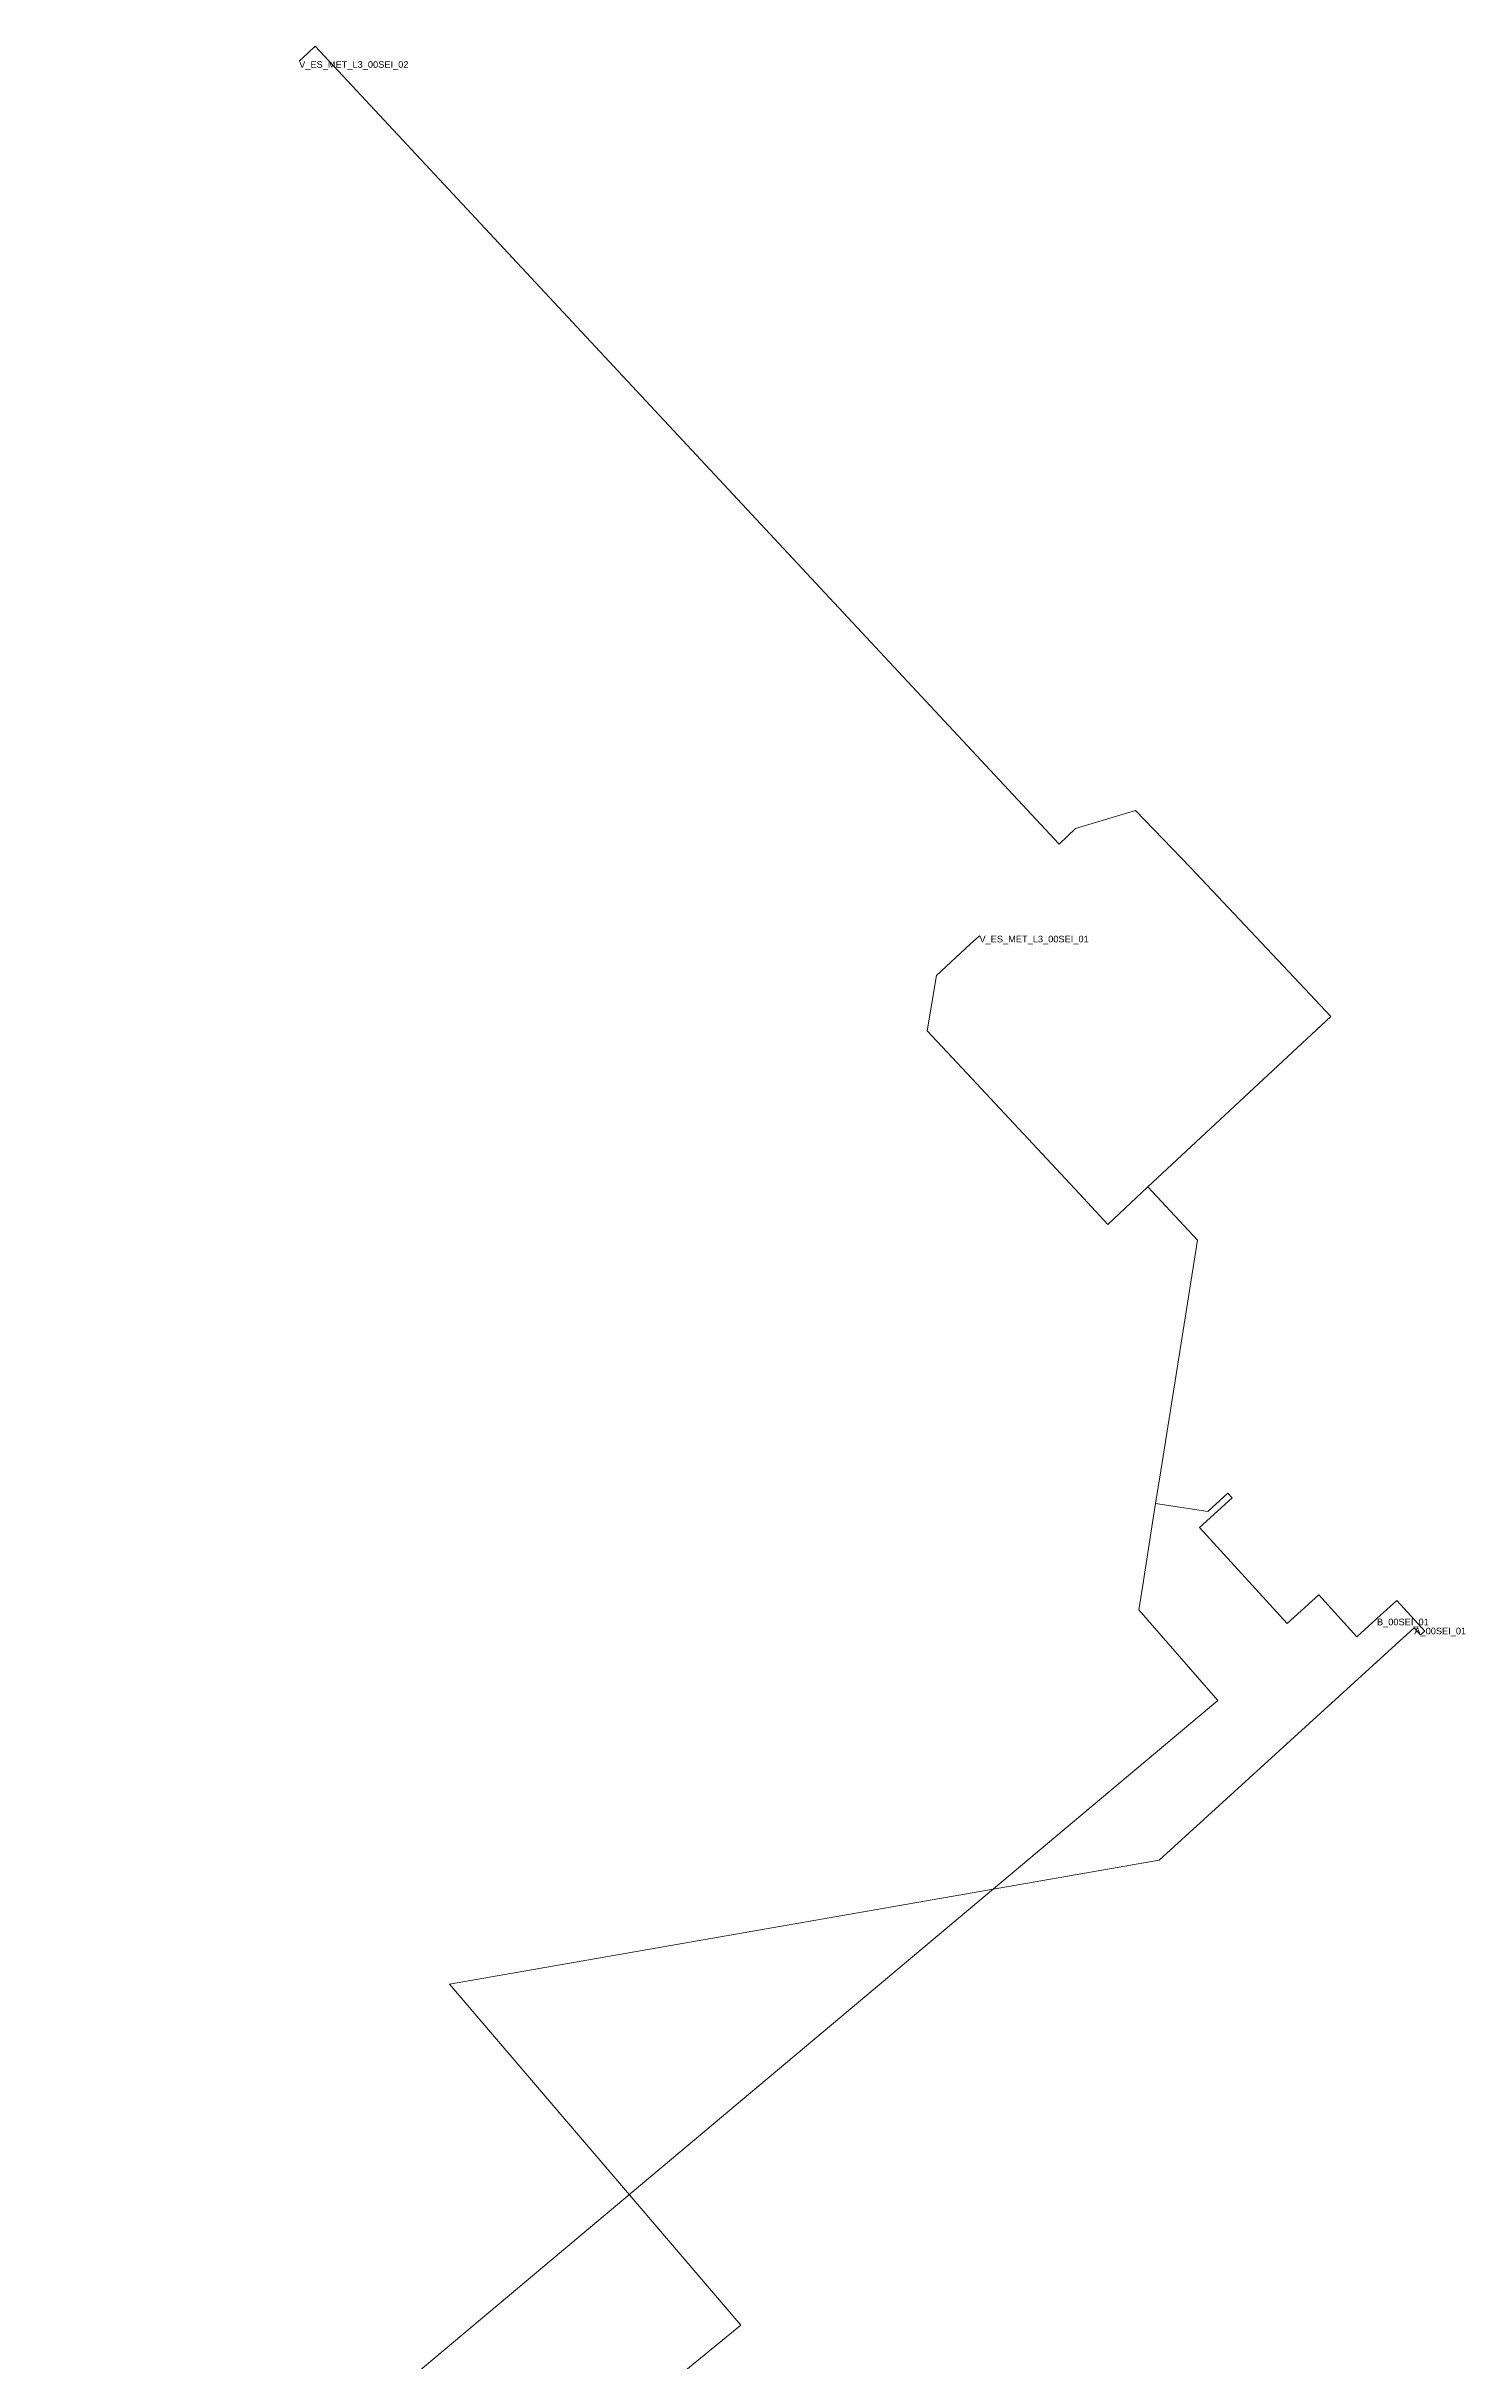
# Model space of a CAD drawing. Header units: metres. Extents: x 428033 to 428238, y 4581158 to 4581508.
# Drawn here: x 428130.6 to 428238, y 4581332.9 to 4581508 of the extents above; entities that cross this region are included whole.
import ezdxf
from ezdxf.enums import TextEntityAlignment as Align

# ---------------------------------------------------------------- set-up
doc = ezdxf.new("R2010")
doc.units = ezdxf.units.M
doc.header["$MEASUREMENT"] = 0
for name, color, linetype, lineweight in [('01_A_AccesTren_t', 7, 'Continuous', 0), ('01_C_AccesExt_t', 7, 'Continuous', 0), ('01_C_CarrerHoritzontal_l', 7, 'Continuous', 0), ('01_I_Ascensor_l', 7, 'Continuous', 0), ('01_I_BarreraTarifaria_t', 7, 'Continuous', 0), ('01_I_Horitzontal_l', 7, 'Continuous', 0), ('01_I_Rampa_l', 7, 'Continuous', 0)]:
    doc.layers.add(name, color=color, linetype=linetype, lineweight=lineweight)
doc.styles.add('Style-Arial', font='arial.ttf')

msp = doc.modelspace()

# ---------------------------------------------------------------- linework, layer by layer
at = {"layer": '01_C_CarrerHoritzontal_l', "flags": 128}
msp.add_lwpolyline([(428234.158049, 4581388.398227), (428214.844941, 4581370.810261), (428161.139841, 4581361.419157), (428183.188139, 4581335.625453), (428175.425746, 4581329.26576), (428183.146217, 4581319.842455), (428130.636816, 4581278.481597)], dxfattribs=at)
at = {"layer": '01_I_Ascensor_l'}
for p, q in [((428225.48057, 4581437.165545, -30), (428217.23246, 4581445.922444, -40)), ((428208.810235, 4581421.225251, -30), (428200.684313, 4581429.952545, -40)), ((428220.370524, 4581398.235417, -10), (428220.040719, 4581398.589894, -30)), ((428234.94925, 4581388.141378, -10), (428234.622297, 4581387.862179))]:
    msp.add_line(p, q, dxfattribs=at)
at = {"layer": '01_I_Horitzontal_l'}
for p, q in [((428214.972109, 4581400.271391, -30), (428214.584296, 4581397.802523, -30)), ((428214.584296, 4581397.802523, -30), (428214.354675, 4581396.354423, -30)), ((428234.158049, 4581388.398227), (428234.622297, 4581387.862179))]:
    msp.add_line(p, q, dxfattribs=at)
at = {"layer": '01_I_Horitzontal_l', "flags": 128}
for points, elevation in [([(428217.23246, 4581445.922444), (428213.065377, 4581450.224713), (428208.513468, 4581448.866015), (428207.275717, 4581447.685845), (428150.976093, 4581508.039689), (428150.450139, 4581507.549136)], -40), ([(428200.684313, 4581429.952545), (428197.301893, 4581433.564661), (428197.995069, 4581437.737891), (428200.557028, 4581440.107989)], -40), ([(428213.998332, 4581421.742831), (428227.832724, 4581434.64306), (428225.48057, 4581437.165545)], -30), ([(428213.998332, 4581421.742831), (428210.965063, 4581418.914383), (428208.810235, 4581421.225251)], -30), ([(428216.228671, 4581408.173393), (428217.751711, 4581417.717653), (428213.998332, 4581421.742831)], -30), ([(428214.584296, 4581397.802523), (428218.528531, 4581397.182956), (428220.040719, 4581398.589894)], -30), ([(428231.330285, 4581389.083086), (428229.819654, 4581387.708238), (428226.929463, 4581390.883869), (428224.536851, 4581388.706316), (428217.905814, 4581395.992245), (428220.370524, 4581398.235417)], -10), ([(428213.603109, 4581391.613426), (428213.309787, 4581389.762741), (428219.288474, 4581382.889883)], -30), ([(428234.94925, 4581388.141378), (428232.840916, 4581390.457935), (428231.330285, 4581389.083086)], -10)]:
    msp.add_lwpolyline(points, dxfattribs=dict(at, elevation=elevation))
at = {"layer": '01_I_Rampa_l'}
for p, q in [((428150.450139, 4581507.549136, -40), (428149.770253, 4581506.915012, -40)), ((428200.557028, 4581440.107989, -40), (428201.248794, 4581440.747949, -40)), ((428214.972109, 4581400.271391, -30), (428216.228671, 4581408.173393, -30)), ((428214.354675, 4581396.354423, -30), (428213.603109, 4581391.613426, -30)), ((428219.288474, 4581382.889883, -30), (428150.070992, 4581324.800155, -20))]:
    msp.add_line(p, q, dxfattribs=at)

# ---------------------------------------------------------------- texts
at = {"layer": '01_A_AccesTren_t', "style": 'Style-Arial'}
for s, p in [('V_ES_MET_L3_00SEI_02', (428149.770253, 4581506.915012, -40)), ('V_ES_MET_L3_00SEI_01', (428201.248794, 4581440.747949, -40))]:
    msp.add_text(s, height=0.5, dxfattribs=at).set_placement(p, align=Align.TOP_LEFT)
at = {"layer": '01_C_AccesExt_t', "insert": (428234.158049, 4581388.398227), "char_height": 0.5, "attachment_point": 1, "line_spacing_factor": 1.2, "style": 'Style-Arial'}
msp.add_mtext('A_00SEI_01', dxfattribs=at)
at = {"layer": '01_I_BarreraTarifaria_t', "insert": (428231.330285, 4581389.083086, -10), "char_height": 0.5, "attachment_point": 1, "line_spacing_factor": 1.2, "style": 'Style-Arial'}
msp.add_mtext('B_00SEI_01', dxfattribs=at)

doc.saveas('drawing.dxf')
